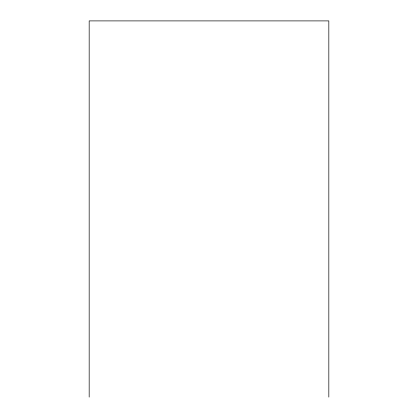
<?xml version="1.0" encoding="UTF-8"?>
<svg xmlns="http://www.w3.org/2000/svg" width="418" height="418" viewBox="0 0 418 418"><rect width="100%" height="100%" fill="white"/><g stroke="black" fill="none" stroke-linecap="round" stroke-linejoin="round"><path stroke-width="0.63" d="M328.825 397.1L328.825 20.9L89.175 20.9L89.175 397.1"/></g></svg>
